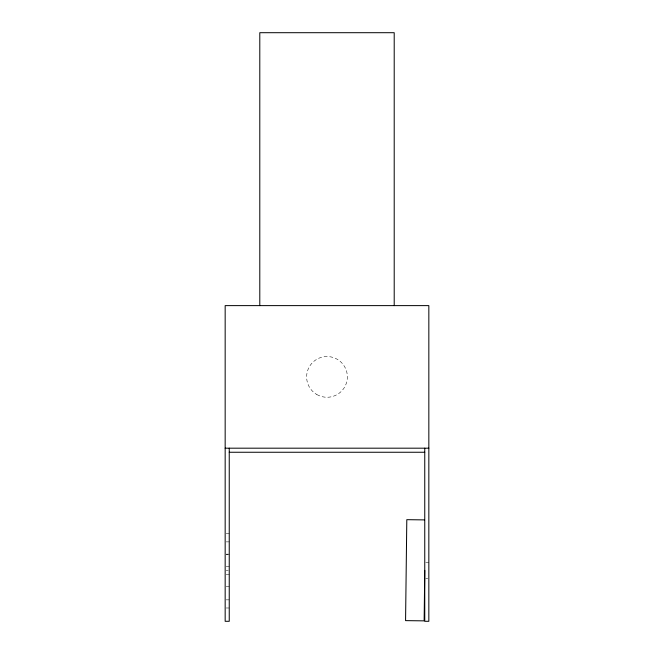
<?xml version="1.0" encoding="UTF-8"?>
<svg xmlns="http://www.w3.org/2000/svg" width="654" height="654" viewBox="0 0 654 654"><rect width="100%" height="100%" fill="white"/><g stroke="black" fill="none" stroke-linecap="round" stroke-linejoin="round"><path stroke-width="0.49" stroke-dasharray="3.27 2.45" d="M226.186 533.721L229.243 533.721M226.186 541.872L229.243 541.872M226.186 554.175L229.243 554.175M226.186 554.224L228.221 554.224M425.779 562.236L428.836 562.236M226.186 566.307L229.243 566.331M226.186 570.386L228.221 570.386M226.186 574.441L229.243 574.457M425.779 578.528L427.814 578.528M226.186 586.54L229.243 586.589M226.186 599.849L229.243 599.849M226.186 607.991L229.243 607.991M316.814 394.534A20.364 20.364 0 0 0 347.364 376.9A20.364 20.364 0 0 0 316.814 359.259A20.364 20.364 0 0 0 316.814 394.534"/><path stroke-width="0.98" d="M424.757 570.386L424.144 620.859L405.57 620.63L406.804 519.677L424.397 519.897M225.164 448.186L428.836 448.186M229.243 452.257L424.757 452.257M424.757 448.186L424.757 621.3L428.836 621.3L428.836 305.614L225.164 305.614L225.164 621.3L229.243 621.3L229.243 448.186M394.207 305.614L394.207 32.7L259.793 32.7L259.793 305.614"/></g></svg>
